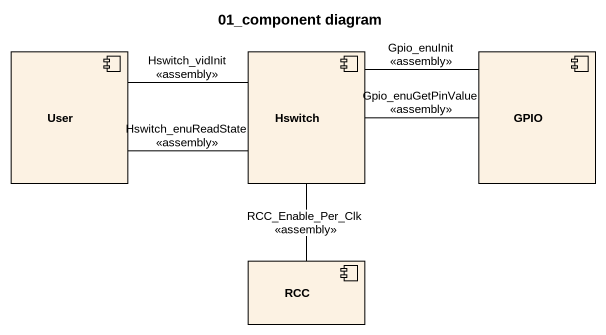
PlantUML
@startuml
title 01_component diagram
component User
component Hswitch
component GPIO
component RCC
User -right- Hswitch : Hswitch_vidInit\n<<assembly>>
User -right- Hswitch : Hswitch_enuReadState\n<<assembly>>
Hswitch -right- GPIO : Gpio_enuInit\n<<assembly>>
Hswitch -right- GPIO : Gpio_enuGetPinValue\n<<assembly>>
Hswitch -- RCC : RCC_Enable_Per_Clk\n<<assembly>>
@enduml
